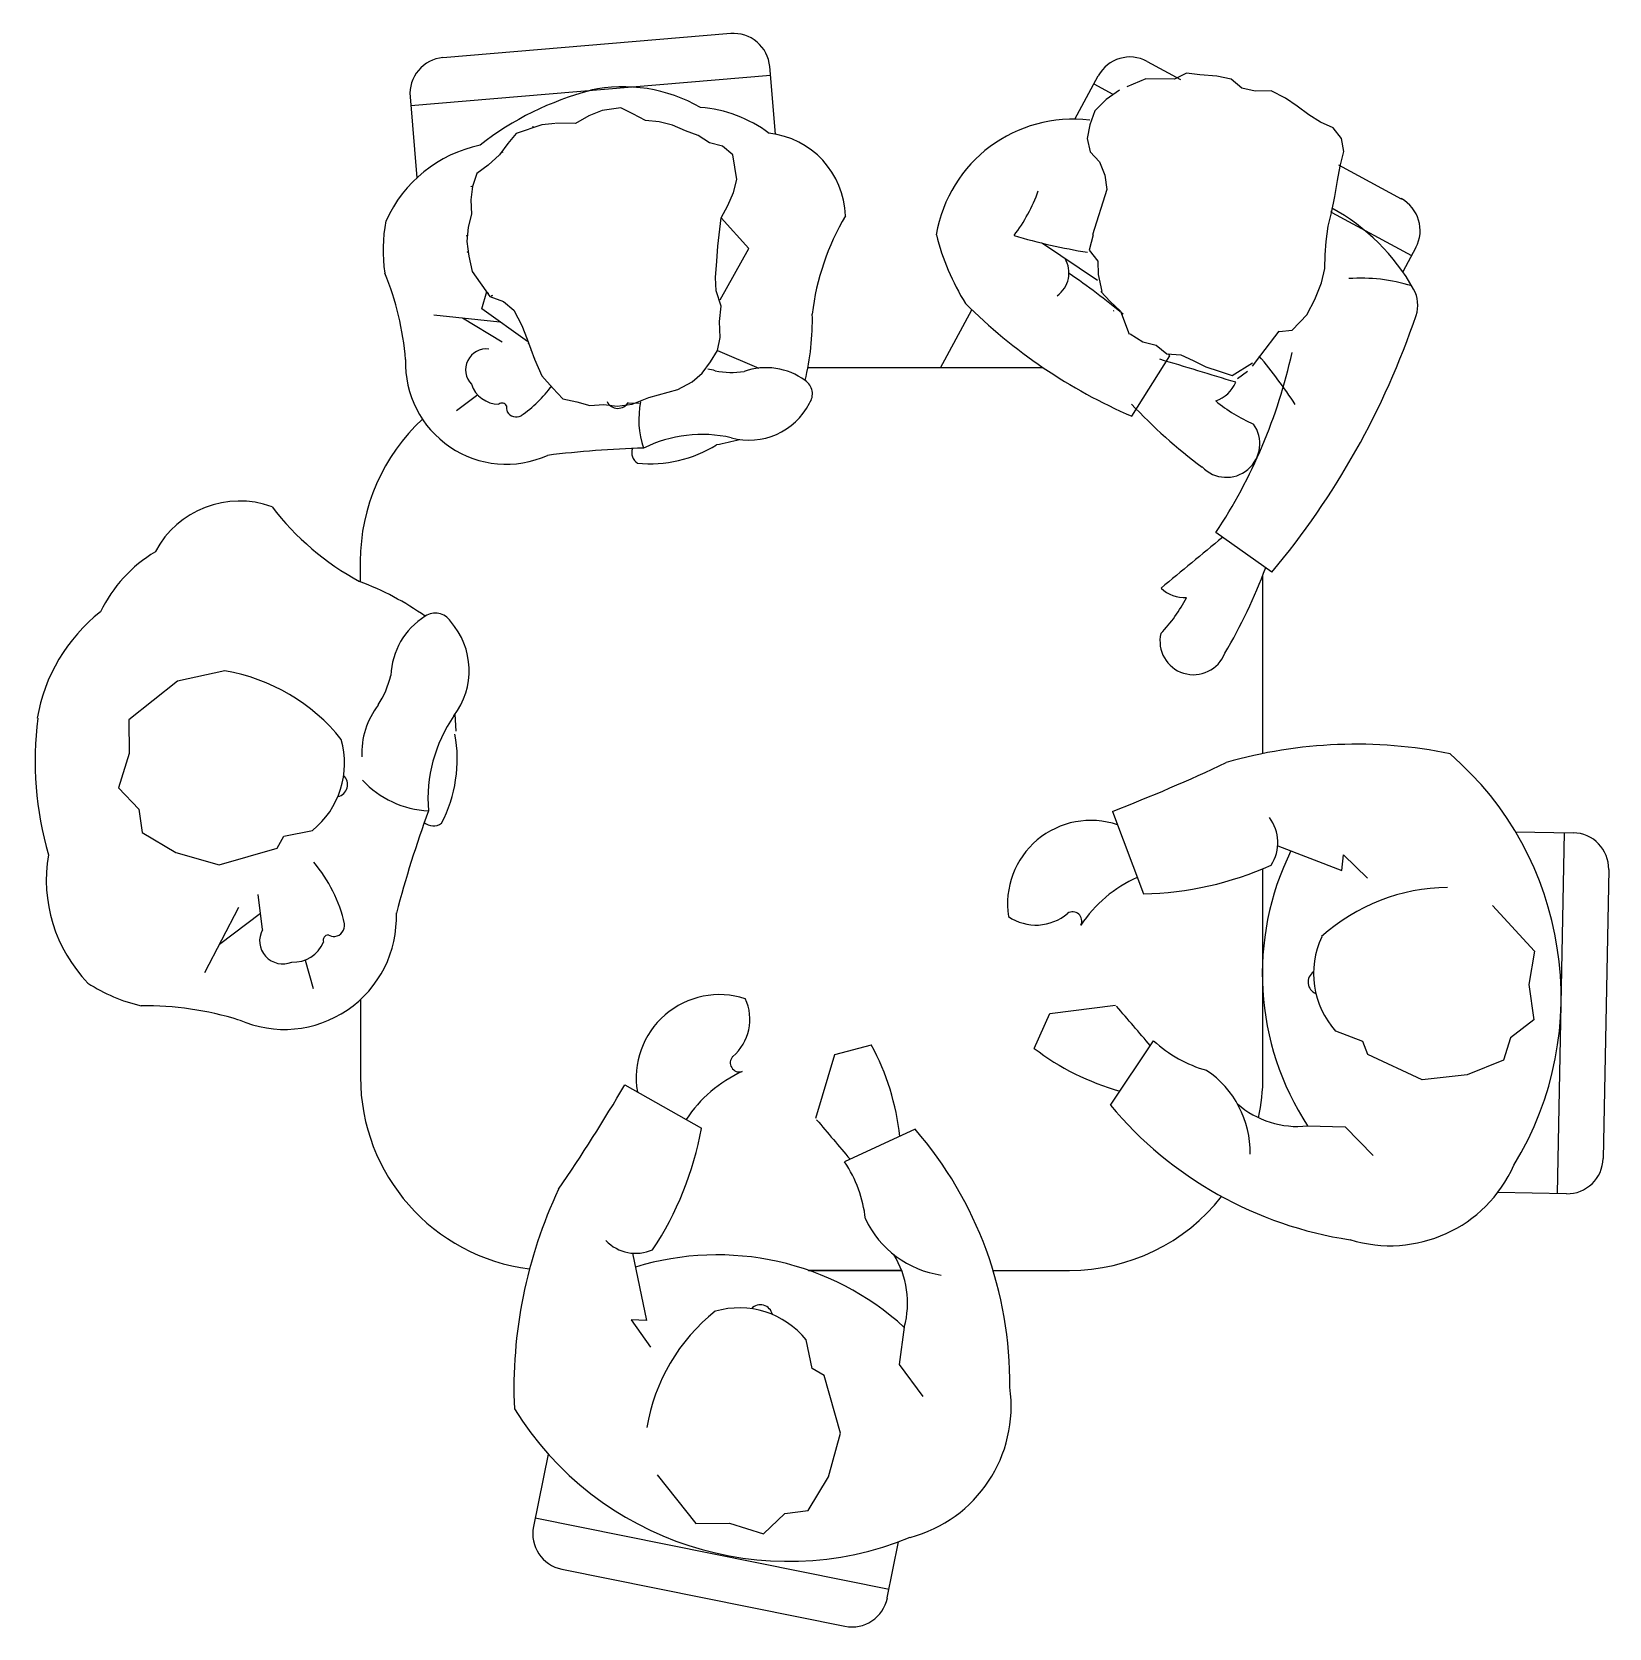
# Model space of a CAD drawing. Extents: x -0.94 to 0.85, y -1 to 0.82.
import ezdxf

# ---------------------------------------------------------------- set-up
doc = ezdxf.new("R2010")
doc.units = 0
doc.header["$MEASUREMENT"] = 0

msp = doc.modelspace()

# ---------------------------------------------------------------- linework, layer by layer
for points in [[(-0.1472, 0.8197), (-0.4751, 0.7923)], [(-0.0963, 0.7051), (-0.1028, 0.7822)], [(0.3272, 0.7881), (0.3652, 0.7676)], [(-0.1019, 0.7719), (-0.5118, 0.7376)], [(0.2448, 0.7221), (0.2715, 0.7715)], [(0.5097, 0.5), (0.5183, 0.517), (0.5258, 0.536), (0.5298, 0.5521), (0.53, 0.5676), (0.5311, 0.5829), (0.5336, 0.6004), (0.5373, 0.6155), (0.5412, 0.6342), (0.5441, 0.6523), (0.5472, 0.6686), (0.5513, 0.6854), (0.5488, 0.7003), (0.5391, 0.7124), (0.5248, 0.719), (0.5113, 0.7272), (0.4981, 0.7371), (0.4849, 0.7462), (0.4686, 0.7546), (0.4501, 0.754), (0.435, 0.7577), (0.4228, 0.768), (0.4067, 0.7711), (0.3872, 0.7726), (0.3722, 0.7745), (0.3585, 0.7679), (0.3256, 0.7681), (0.3042, 0.7592)], [(-0.5126, 0.7478), (-0.5049, 0.6554)], [(0.2957, 0.7551), (0.2807, 0.7448), (0.2676, 0.7319), (0.2619, 0.7157), (0.259, 0.7003), (0.2624, 0.6851), (0.2731, 0.6735), (0.2791, 0.6584), (0.2813, 0.642), (0.2648, 0.5904)], [(0.2666, 0.7624), (0.2883, 0.7507)], [(-0.3474, 0.7172), (-0.3624, 0.7158), (-0.3916, 0.7061), (-0.4013, 0.6945), (-0.4106, 0.6818), (-0.4237, 0.67), (-0.4366, 0.6605), (-0.4415, 0.6454), (-0.4433, 0.6303), (-0.4425, 0.6139), (-0.4464, 0.5991), (-0.4477, 0.5831), (-0.4455, 0.5661), (-0.4418, 0.5489), (-0.4215, 0.5202), (-0.4059, 0.5144), (-0.3943, 0.5046), (-0.3853, 0.4872), (-0.3791, 0.4718), (-0.3708, 0.4487), (-0.3624, 0.4299), (-0.3499, 0.4159), (-0.3385, 0.4038), (-0.3227, 0.4003), (-0.3078, 0.3962), (-0.2916, 0.3973), (-0.2765, 0.3955), (-0.2595, 0.3977), (-0.2404, 0.4053), (-0.2075, 0.4142), (-0.1911, 0.423), (-0.1796, 0.433), (-0.1703, 0.4457), (-0.1622, 0.4587), (-0.1592, 0.4734), (-0.1599, 0.4918), (-0.158, 0.5092), (-0.1638, 0.5268), (-0.1645, 0.542), (-0.1629, 0.5605), (-0.162, 0.5775), (-0.1582, 0.6098), (-0.1506, 0.624), (-0.1441, 0.6387), (-0.1403, 0.6537), (-0.1449, 0.6818), (-0.1566, 0.6915), (-0.1714, 0.6954), (-0.1844, 0.7037), (-0.1989, 0.7089), (-0.2136, 0.7154), (-0.2286, 0.7192), (-0.2444, 0.7206), (-0.2586, 0.7282), (-0.2726, 0.735), (-0.2935, 0.732), (-0.3087, 0.726), (-0.3242, 0.7175), (-0.3464, 0.7176)], [(0.5453, 0.6703), (0.6167, 0.6317)], [(-0.1592, 0.5165), (-0.1264, 0.5749), (-0.158, 0.6099)], [(0.5378, 0.6159), (0.6284, 0.5669)], [(0.2659, 0.5905), (0.2613, 0.5729), (0.2712, 0.5606), (0.2713, 0.5454), (0.2755, 0.5258)], [(0.2081, 0.581), (0.2706, 0.5387)], [(0.6333, 0.576), (0.6184, 0.5484)], [(-0.3789, 0.4692), (-0.4308, 0.5062), (-0.4249, 0.5259)], [(0.2744, 0.526), (0.2852, 0.5145), (0.2969, 0.5034), (0.3069, 0.4773)], [(-0.4855, 0.4992), (-0.4103, 0.4916)], [(-0.4528, 0.4959), (-0.4077, 0.4686)], [(0.0919, 0.4391), (0.1275, 0.5052)], [(0.2894, 0.5039), (0.2884, 0.5034)], [(0.4775, 0.4804), (0.4925, 0.482), (0.5095, 0.4997)], [(0.3078, 0.4777), (0.3223, 0.4686), (0.3373, 0.4649), (0.3497, 0.4549), (0.3656, 0.4537), (0.3798, 0.4474), (0.394, 0.4401), (0.4092, 0.4354), (0.424, 0.4302), (0.4474, 0.4448)], [(0.4472, 0.441), (0.4568, 0.4533), (0.4778, 0.4807)], [(-0.1622, 0.4587), (-0.115, 0.4387)], [(0.2088, 0.4392), (-0.0594, 0.4391)], [(0.3097, 0.3839), (0.3531, 0.4527)], [(0.4301, 0.427), (0.4417, 0.4351)], [(-0.4355, 0.4082), (-0.4596, 0.3899)], [(-0.2647, 0.3991), (-0.2514, 0.3989)], [(0.4693, 0.2063), (0.4054, 0.2514)], [(-0.5692, 0.2186), (-0.5692, 0.1954)], [(0.459, -0.0004), (0.459, 0.2029)], [(-0.7236, 0.0939), (-0.7775, 0.082), (-0.8328, 0.038), (-0.8325, -0.0003), (-0.8446, -0.0392), (-0.8215, -0.0636), (-0.8179, -0.0902), (-0.7795, -0.1131), (-0.73, -0.127), (-0.6641, -0.1082), (-0.6563, -0.0946), (-0.6237, -0.0878)], [(-0.4614, 0.0444), (-0.4603, 0.0252)], [(0.2878, -0.0662), (0.323, -0.1602)], [(0.7468, -0.0893), (0.8127, -0.0906)], [(0.8025, -0.0904), (0.7945, -0.5016)], [(0.476, -0.1053), (0.549, -0.1334), (0.5511, -0.1157), (0.5783, -0.1424)], [(0.4591, -0.3686), (0.4591, -0.1315)], [(0.8531, -0.1325), (0.8467, -0.4614)], [(-0.6806, -0.2009), (-0.6855, -0.161)], [(-0.7465, -0.2496), (-0.7077, -0.1752)], [(0.7208, -0.1733), (0.7684, -0.2255), (0.762, -0.2633), (0.7678, -0.3036), (0.7411, -0.324), (0.7333, -0.3497), (0.6917, -0.3662), (0.6407, -0.3721), (0.5785, -0.343), (0.573, -0.3283), (0.542, -0.3165)], [(-0.7297, -0.2173), (-0.6829, -0.182)], [(-0.6321, -0.2355), (-0.6231, -0.2679)], [(-0.5691, -0.2806), (-0.569, -0.3689)], [(0.1985, -0.3361), (0.2162, -0.2964), (0.2913, -0.2869)], [(0.0129, -0.3323), (-0.0291, -0.3435), (-0.0505, -0.4161)], [(0.2853, -0.4008), (0.3346, -0.3274)], [(-0.2679, -0.3775), (-0.1806, -0.4272)], [(0.0629, -0.4282), (-0.0174, -0.4653)], [(0.5099, -0.4244), (0.5528, -0.4254), (0.5846, -0.458)], [(0.8048, -0.5018), (0.7268, -0.5003)], [(-0.2592, -0.5695), (-0.243, -0.646), (-0.2608, -0.6453), (-0.2388, -0.6764)], [(0.0474, -0.589), (-0.0588, -0.589)], [(-0.0586, -0.5891), (0.0474, -0.589)], [(0.1517, -0.589), (0.2389, -0.589)], [(0.0505, -0.6538), (0.0447, -0.6963), (0.0718, -0.7328)], [(-0.231, -0.822), (-0.187, -0.8773), (-0.1487, -0.8771), (-0.1098, -0.8892), (-0.0854, -0.866), (-0.0588, -0.8624), (-0.0359, -0.824), (-0.022, -0.7745), (-0.0407, -0.7086), (-0.0544, -0.7008), (-0.0611, -0.6682)], [(-0.3553, -0.7982), (-0.372, -0.8809)], [(-0.3699, -0.8708), (0.0332, -0.952)], [(0.0312, -0.9621), (0.044, -0.8983)], [(-0.3398, -0.9293), (-0.0172, -0.9943)]]:
    msp.add_lwpolyline(points)
for points in [[(-0.3721, 0.7128), (-0.3725, 0.7138)], [(-0.4073, 0.6843), (-0.4077, 0.6853)], [(-0.4425, 0.645), (-0.4429, 0.646)], [(0.5372, 0.6179), (0.5367, 0.6164)], [(-0.4483, 0.5895), (-0.4473, 0.5899)], [(-0.4474, 0.5708), (-0.4464, 0.5712)], [(-0.424, 0.5238), (-0.4231, 0.5242)], [(-0.4231, 0.5242), (-0.424, 0.5238)], [(-0.4187, 0.5213), (-0.4197, 0.5209)], [(-0.378, 0.4668), (-0.3773, 0.4671)], [(-0.3749, 0.4591), (-0.3742, 0.4594)], [(-0.3708, 0.4487), (-0.37, 0.449)]]:
    msp.add_lwpolyline(points, close=True)
for centre, major_axis, start_param, end_param in [((-0.1438, 0.7787), (-0.0291, 0.0291), 4.010574, 5.581371), ((-0.4716, 0.7513), (-0.0291, 0.0291), -0.701815, 0.868982), ((0.3077, 0.7519), (0.0291, 0.0291), 0.289941, 1.860737), ((-0.2703, 0.5816), (-0.1256, 0.1256), -1.307791, -0.576547), ((-0.221, 0.4216), (0.2433, 0.2433), 1.037546, 1.448665), ((-0.192, 0.5896), (0.1034, 0.1034), 0.136221, 0.71494), ((0.2425, 0.5645), (-0.1115, 0.1115), -0.909126, 0.619374), ((-0.4017, 0.5444), (-0.1071, 0.1071), -0.578517, 0.363909), ((-0.114, 0.6091), (-0.069, 0.069), 3.957384, 5.391176), ((0.0229, 0.7058), (-0.1356, 0.1356), 3.276933, 3.579656), ((0.4215, 0.4105), (0.17, 0.17), 6.011854, 6.564188), ((0.5971, 0.5955), (0.0291, 0.0291), 5.00233, 6.573126), ((-0.3725, 0.5727), (0.1208, 0.1208), 2.157845, 2.507351), ((0.2282, 0.4669), (-0.2012, 0.2012), 0.249857, 0.667707), ((0.3482, 0.6552), (-0.1902, 0.1902), 1.028088, 1.344878), ((0.368, 1.2437), (0.4821, 0.4821), 3.640834, 3.767006), ((0.2062, 0.5472), (-0.0226, 0.0226), 2.966475, 4.471488), ((-0.841, 0.4229), (-0.2293, 0.2293), 4.005762, 4.319767), ((-0.2881, -0.2151), (0.6547, 0.6547), 0.097528, 0.180779), ((0.5704, 0.344), (0.1394, 0.1394), 0.485005, 0.854233), ((0.5988, 0.5106), (-0.026, 0.026), 3.599963, 4.441057), ((0.5511, 0.9439), (0.4312, 0.4312), 3.142266, 3.520081), ((-0.3519, 0.494), (0.2105, 0.2105), 5.262296, 5.519031), ((-0.2299, 0.7917), (0.6448, 0.6448), 4.800791, 5.170759), ((-0.4257, 0.4369), (-0.0167, 0.0167), -0.908389, 1.563616), ((-0.2881, -0.2151), (0.6547, 0.6547), 0.020277, 0.023277), ((-0.1034, 0.5876), (0.4313, 0.4313), 4.913829, 5.281056), ((-0.4027, 0.4444), (0.0814, 0.0814), 2.321728, 4.344569), ((-0.1871, 0.3568), (-0.0579, 0.0579), -1.05995, -0.952868), ((-0.1067, 0.3651), (-0.0524, 0.0524), -1.425117, -0.438955), ((-4.5552, -15.8879), (4.9441, 16.3224), -0.002404, 0.002896), ((0.0367, 0.0987), (-0.3873, 0.3873), 4.50352, 4.629005), ((-0.4114, 0.4303), (0.0231, 0.0231), 2.665995, 3.925343), ((-0.4713, 0.5075), (-0.1058, 0.1058), 2.9625, 3.290213), ((-0.1459, 0.5331), (0.0702, 0.0702), 3.734884, 4.06871), ((-0.0724, 0.4093), (-0.0129, 0.0129), 3.306994, 4.919369), ((0.3932, 0.437), (0.0267, 0.0267), 4.259758, 5.105268), ((-0.2759, 0.4064), (-0.00957, 0.00957), 1.237297, 3.438815), ((-0.1534, 0.3799), (-0.0697, 0.0697), 0.576001, 1.120082), ((0.5216, 0.5423), (-0.1292, 0.1292), 1.667367, 1.94314), ((-0.4077, 0.3934), (-0.00392, 0.00392), 4.365115, 6.224067), ((-0.3896, 0.394), (-0.00932, 0.00932), 0.647134, 1.178133), ((-0.3916, 0.3948), (0.00831, 0.00831), 2.875168, 4.427765), ((-0.1261, 0.4335), (-0.0543, 0.0543), 2.087232, 3.45665), ((0.7542, 0.8149), (0.4312, 0.4312), 3.109531, 3.286433), ((-0.3489, 0.2187), (0.1558, 0.1558), 1.531092, 2.356468), ((-0.1797, 0.2122), (0.1067, 0.1067), 0.564004, 1.243676), ((0.4174, 0.3525), (0.027, 0.027), 3.120619, 6.126685), ((-0.2139, -0.8072), (0.8169, 0.8169), 0.81361, 0.908747), ((-0.246, 0.3423), (0.00991, 0.00991), 2.004875, 3.367454), ((-0.2391, 0.4722), (0.1008, 0.1008), 3.825968, 4.487255), ((-0.2044, 0.5919), (0.1724, 0.1724), 4.09592, 4.206511), ((-0.7069, 0.179), (0.0766, 0.0766), 0.435943, 1.869736), ((-0.4191, 0.4735), (-0.2236, 0.2236), 1.440806, 1.858656), ((11.2379, -12.9331), (12.0595, 12.0595), 1.473034, 1.47835), ((-0.7189, 0.0904), (-0.1149, 0.1149), -0.243626, 0.335093), ((-0.1092, 0.4242), (0.4312, 0.4312), 4.963979, 5.14134), ((-0.6861, -0.114), (-0.2338, 0.2338), -1.400737, -1.144002), ((0.3698, 0.215), (0.0267, 0.0267), 3.145144, 3.990654), ((0.2106, 0.2625), (0.1292, 0.1292), 4.736475, 5.012248), ((-0.743, 0.0063), (-0.1395, 0.1395), -0.116842, 0.614402), ((-0.4521, 0.0859), (-0.0582, 0.0582), -0.234168, 0.751994), ((-0.4836, 0.1395), (0.0143, 0.0143), 6.068739, 7.681114), ((-0.5307, 0.0941), (0.0604, 0.0604), 4.848977, 6.218395), ((0.38, 0.1277), (-0.027, 0.027), 0.552931, 3.558996), ((-0.7597, -0.1193), (0.1529, 0.1529), 6.172756, 6.900935), ((-0.6416, 0.1147), (0.078, 0.078), 4.925833, 5.259659), ((-0.4767, -0.0004), (0.0643, 0.0643), 1.701795, 2.395656), ((-0.5575, -0.0087), (-0.2703, 0.2703), 0.657698, 1.068817), ((-0.3244, -0.0523), (-0.1186, 0.1186), 0.184156, 0.863828), ((-0.6172, -0.0065), (-0.112, 0.112), 3.44612, 4.107408), ((-0.6855, -0.0114), (-0.0695, 0.0695), 3.03566, 4.206655), ((0.5651, -0.522), (0.3764, 0.3764), 0.582451, 1.066643), ((-0.4842, 1.9125), (-1.5019, 1.5019), 2.72818, 2.794563), ((0.4316, -0.278), (-0.2597, 0.2597), 3.379141, 4.782789), ((-0.5977, -0.0356), (-0.00987, 0.00987), 2.565591, 4.750525), ((-0.4867, 0.0439), (-0.0774, 0.0774), 1.534876, 2.311031), ((0.7135, -0.5076), (0.9076, 0.9076), 2.004559, 2.099696), ((0.263, -0.1714), (-0.0671, 0.0671), -1.113837, 0.939607), ((-0.486, -0.0672), (-0.011, 0.011), 1.625027, 2.987607), ((0.4287, -0.1016), (0.0335, 0.0335), 4.923492, 6.143624), ((0.8119, -0.1317), (-0.0291, 0.0291), 3.907661, 5.478457), ((-0.7587, -0.1446), (0.119, 0.119), 2.183228, 3.125654), ((-0.7492, -0.2316), (0.1176, 0.1176), 5.724245, 6.199938), ((0.7752, -0.2511), (0.224, 0.224), 1.898237, 2.935114), ((0.3789, -0.2808), (-0.1082, 0.1082), -0.361235, 0.195633), ((0.3153, 0.2128), (-0.2638, 0.2638), 2.37691, 2.779445), ((0.6712, -0.3691), (0.1529, 0.1529), 0.793275, 1.521454), ((0.2423, -0.1911), (-0.00739, 0.00739), 3.474306, 6.074219), ((-0.6559, -0.1867), (0.0904, 0.0904), 3.512677, 5.535518), ((-0.6001, -0.1958), (-0.00923, 0.00923), 2.49532, 4.047917), ((0.2006, -0.1404), (-0.0391, 0.0391), 1.753623, 3.066569), ((-0.6576, -0.2136), (-0.0186, 0.0186), 0.28256, 2.754565), ((-0.6449, -0.2015), (0.0257, 0.0257), 3.856944, 5.116291), ((-0.6054, -0.213), (0.00435, 0.00435), 0.843675, 2.702627), ((-0.5985, -0.1941), (-0.0104, 0.0104), 1.838083, 2.369081), ((0.6151, -0.2508), (-0.0695, 0.0695), 0.345962, 1.516957), ((0.5245, -0.2607), (-0.00987, 0.00987), -0.197908, 1.987026), ((-0.7759, -0.1028), (0.1342, 0.1342), 3.348793, 3.6983), ((-0.16, -0.3698), (0.0671, 0.0671), 0.471417, 2.524861), ((-0.8143, -0.648), (0.2548, 0.2548), 0.484322, 0.798327), ((-0.1806, -0.3032), (0.0391, 0.0391), 4.62764, 5.940586), ((-13.6642, -12.2962), (13.0188, 13.0188), 6.20507, 6.208277), ((-0.2351, -0.4667), (0.1995, 0.1995), 5.605532, 5.994395), ((0.3707, -0.1126), (0.1995, 0.1995), 3.270611, 3.659474), ((0.4342, -0.2201), (-0.1035, 0.1035), 1.607981, 2.08473), ((-0.0704, -0.5016), (0.1082, 0.1082), 1.215391, 1.772259), ((-0.1373, -0.3525), (0.00739, 0.00739), 1.619991, 4.219904), ((0.3318, -0.4545), (-0.0797, 0.0797), 3.909073, 4.90275), ((-0.3487, -0.3688), (-0.1558, 0.1558), 0.785672, 2.229876), ((-2.0985, 0.6994), (-1.5019, 1.5019), 3.32885, 3.395233), ((0.2388, -0.3687), (-0.1558, 0.1558), 3.714855, 3.927265), ((0.4987, -0.3204), (-0.074, 0.074), 1.640112, 2.463472), ((14.0261, 11.4511), (-13.0188, 13.0188), 1.485932, 1.489139), ((0.6241, -0.1172), (-0.3124, 0.3124), 1.482432, 2.206881), ((-0.5476, -0.3603), (0.2638, 0.2638), 4.914765, 5.3173), ((-0.271, -0.7176), (-0.3124, 0.3124), 3.916532, 4.640981), ((-0.1392, -0.5466), (0.1035, 0.1035), 5.60948, 6.086229), ((0.6039, -0.4063), (-0.1093, 0.1093), 2.056819, 3.507631), ((0.8056, -0.4606), (-0.0291, 0.0291), 2.336865, 3.907661), ((0.1381, -0.7238), (-0.3764, 0.3764), 0.344381, 0.828573), ((0.2388, -0.3687), (-0.1558, 0.1558), 2.356468, 3.260901), ((0.1085, -0.4827), (0.0797, 0.0797), 2.79146, 3.785137), ((-0.2553, -0.5222), (-0.0335, 0.0335), 1.550585, 2.770718), ((-0.1628, -0.8881), (0.224, 0.224), 0.046707, 1.083584), ((-0.0504, -0.6262), (-0.074, 0.074), 3.659941, 4.483301), ((-0.0297, -0.8042), (-0.1529, 0.1529), -0.11043, 0.61775), ((-0.1376, -0.73), (0.0695, 0.0695), 6.177252, 7.348247), ((-0.1134, -0.6422), (-0.00987, 0.00987), 4.136387, 6.321321), ((0.0177, -0.7437), (0.1093, 0.1093), 4.186579, 5.63739), ((-0.0816, -0.5531), (-0.2597, 0.2597), 1.340624, 2.744272), ((-0.3316, -0.889), (-0.0291, 0.0291), 0.586602, 2.157398), ((-0.0091, -0.954), (0.0291, 0.0291), 3.728195, 5.298991)]:
    msp.add_ellipse(centre, major_axis=major_axis, ratio=1, start_param=start_param, end_param=end_param)

doc.saveas('drawing.dxf')
